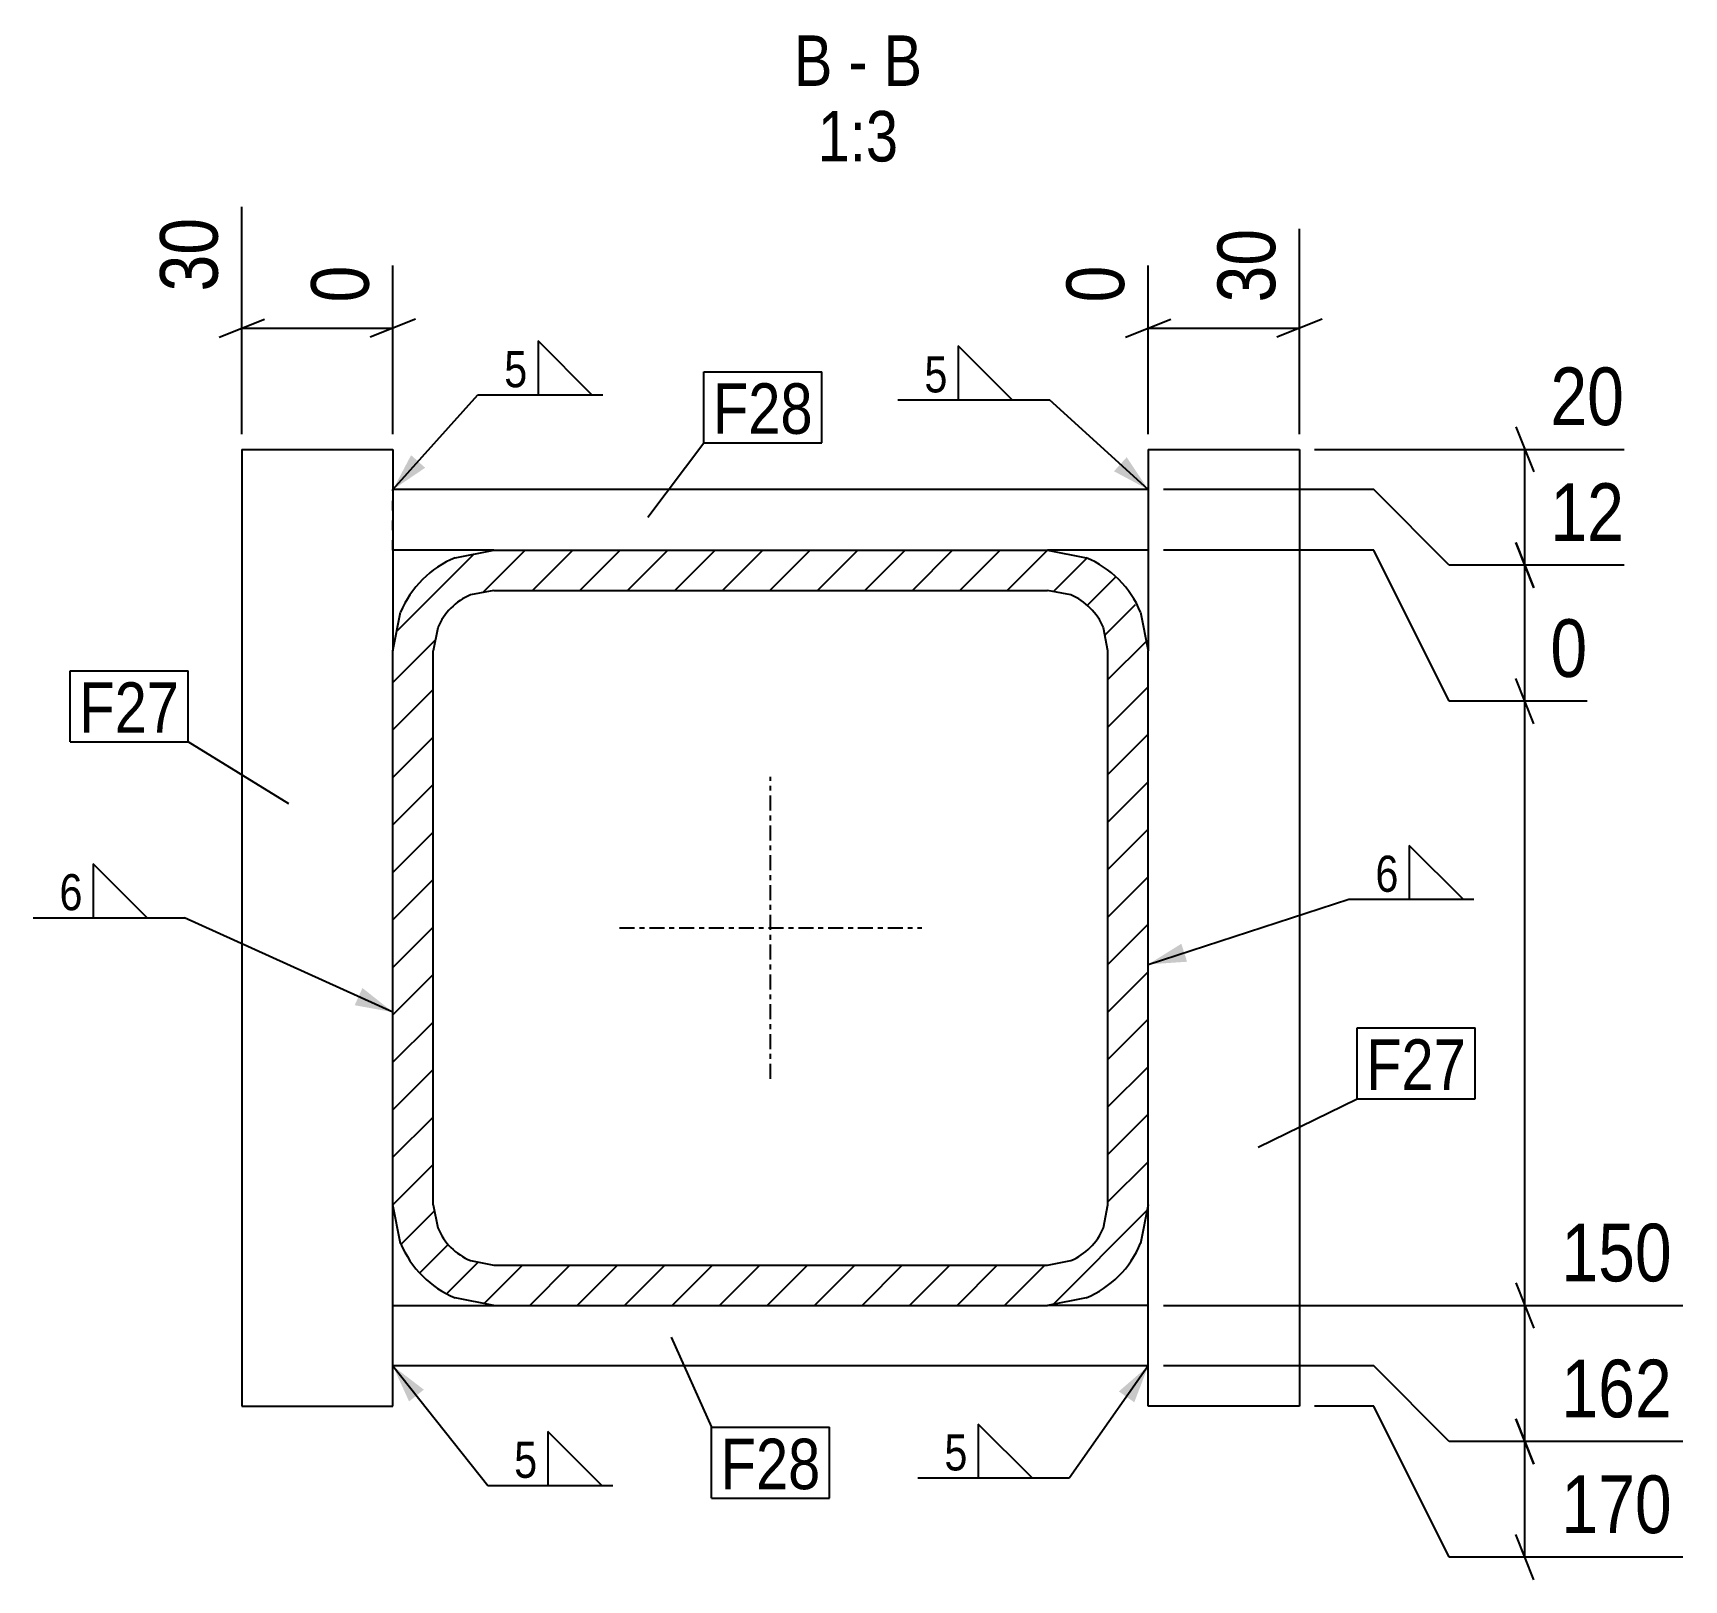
# Model space of a CAD drawing. Header units: millimetres. Extents: x 7 to 46963, y 6 to 1565.
# Drawn here: x 7.2 to 335.1, y 7.2 to 314.4 of the extents above; entities that cross this region are included whole.
import ezdxf

# ---------------------------------------------------------------- set-up
doc = ezdxf.new("R2010")
doc.units = ezdxf.units.MM
doc.linetypes.add('DXK_LINE_DOT2', pattern=[3.9198, 1.9599, -1.9599])
doc.linetypes.add('DXK_LINE_DOT3', pattern=[5.9187, 2.979, -0.9799, 0.9799, -0.9799])
for name, color, linetype in [('MÅLSÆTNING', 7, 'Continuous'), ('STÅL', 7, 'Continuous'), ('TEKST', 7, 'Continuous')]:
    doc.layers.add(name, color=color, linetype=linetype)
doc.styles.add('Arial Narrow', font='ARIALN.TTF', dxfattribs={"height": 0.2})

msp = doc.modelspace()

# ---------------------------------------------------------------- hatches: boundary and pattern name
at = {"layer": 'STÅL', "linetype": 'Continuous'}
h = msp.add_hatch(dxfattribs=at)
h.set_pattern_fill('', scale=2.1, style=0, pattern_type=0)
h.set_pattern_definition([(45, (78.6814, 81.697), (-4.71463, 4.71463), [])])
h.paths.add_polyline_path([(78.68, 191.7), (78.68, 81.7), (80.2, 74.04), (84.54, 67.55), (91.03, 63.22), (98.68, 61.7), (208.68, 61.7), (216.34, 63.22), (222.82, 67.55), (227.16, 74.04), (228.68, 81.7), (228.68, 191.7), (227.16, 199.35), (222.82, 205.84), (216.34, 210.17), (208.68, 211.7), (98.68, 211.7), (91.03, 210.17), (84.54, 205.84), (80.2, 199.35)])
h.paths.add_polyline_path([(90.2, 200.18), (94.09, 202.78), (98.68, 203.7), (208.68, 203.7), (213.27, 202.78), (217.17, 200.18), (219.77, 196.29), (220.68, 191.7), (220.68, 81.7), (219.77, 77.1), (217.17, 73.21), (213.27, 70.61), (208.68, 69.7), (98.68, 69.7), (94.09, 70.61), (90.2, 73.21), (87.59, 77.1), (86.68, 81.7), (86.68, 191.7), (87.59, 196.29)])
at = {"layer": 'TEKST', "linetype": 'Continuous'}
for points in [[(85.08, 228.04), (78.68, 223.7), (82.28, 230.54)], [(224.39, 230.13), (228.68, 223.7), (221.87, 227.35)], [(236.39, 129.96), (228.68, 129.43), (235.24, 133.53)], [(236.39, 129.96), (228.68, 129.43), (235.24, 133.53)], [(72.62, 124.74), (78.68, 119.94), (71.08, 121.32)], [(72.62, 124.74), (78.68, 119.94), (71.08, 121.32)], [(81.88, 42.65), (78.68, 49.69), (84.81, 44.99)], [(222.83, 44.64), (228.68, 49.69), (225.9, 42.48)]]:
    msp.add_hatch(color=3, dxfattribs=at).paths.add_polyline_path(points)

# ---------------------------------------------------------------- linework, layer by layer
at = {"layer": 'MÅLSÆTNING', "color": 7, "linetype": 'Continuous'}
for p, q in [((48.68, 234.7), (48.68, 279.86)), ((258.68, 234.7), (258.68, 275.49)), ((78.68, 234.7), (78.68, 268.18)), ((228.68, 234.7), (228.68, 268.18)), ((44.18, 253.97), (53.18, 257.57)), ((48.68, 255.77), (78.68, 255.77)), ((83.18, 257.57), (74.18, 253.97)), ((224.18, 253.97), (233.18, 257.57)), ((228.68, 255.77), (258.68, 255.77)), ((263.18, 257.57), (254.18, 253.97)), ((261.68, 231.7), (323.17, 231.7)), ((303.44, 208.7), (303.44, 231.7)), ((273.44, 223.7), (231.68, 223.7)), ((273.44, 223.7), (231.68, 223.7)), ((288.44, 208.7), (273.44, 223.7)), ((288.44, 208.7), (273.44, 223.7)), ((301.64, 213.2), (305.24, 204.2)), ((273.44, 211.7), (231.68, 211.7)), ((273.44, 211.7), (231.68, 211.7)), ((288.44, 181.7), (273.44, 211.7)), ((288.44, 181.7), (273.44, 211.7)), ((323.17, 208.7), (288.44, 208.7)), ((323.17, 208.7), (288.44, 208.7)), ((303.44, 181.7), (303.44, 208.7)), ((305.24, 177.2), (301.64, 186.2)), ((305.24, 177.2), (301.64, 186.2)), ((315.85, 181.7), (288.44, 181.7)), ((315.85, 181.7), (288.44, 181.7)), ((303.44, 61.69), (303.44, 181.7)), ((301.64, 66.19), (305.24, 57.19)), ((301.64, 66.19), (305.24, 57.19)), ((231.68, 61.69), (334.85, 61.69)), ((231.68, 61.69), (334.85, 61.69)), ((303.44, 34.69), (303.44, 61.69)), ((273.44, 49.69), (231.68, 49.69)), ((273.44, 49.69), (231.68, 49.69)), ((288.44, 34.69), (273.44, 49.69)), ((288.44, 34.69), (273.44, 49.69)), ((273.44, 41.7), (261.68, 41.7)), ((288.44, 11.7), (273.44, 41.7)), ((301.64, 39.19), (305.24, 30.19)), ((305.24, 30.19), (301.64, 39.19)), ((334.85, 34.69), (288.44, 34.69)), ((334.85, 34.69), (288.44, 34.69)), ((303.44, 11.7), (303.44, 34.69)), ((305.24, 7.2), (301.64, 16.2)), ((334.85, 11.7), (288.44, 11.7))]:
    msp.add_line(p, q, dxfattribs=at)
at = {"layer": 'STÅL', "color": 2, "linetype": 'Continuous'}
for p, q in [((48.68, 231.7), (78.68, 231.7)), ((48.68, 231.7), (48.68, 41.7)), ((78.68, 231.7), (78.68, 191.7)), ((228.68, 231.7), (228.68, 191.7)), ((228.68, 231.7), (258.68, 231.7)), ((258.68, 231.7), (258.68, 41.7)), ((228.68, 223.7), (78.68, 223.7)), ((98.7, 211.7), (78.68, 211.7)), ((91.03, 210.17), (98.68, 211.7)), ((98.68, 211.7), (208.68, 211.7)), ((228.68, 211.7), (208.67, 211.7)), ((208.68, 211.7), (216.34, 210.17)), ((98.68, 203.7), (94.09, 202.78)), ((98.68, 203.7), (208.68, 203.7)), ((213.27, 202.78), (208.68, 203.7)), ((78.68, 191.7), (80.2, 199.35)), ((227.16, 199.35), (228.68, 191.7)), ((87.59, 196.29), (86.68, 191.7)), ((220.68, 191.7), (219.77, 196.29)), ((78.68, 81.7), (78.68, 191.7)), ((86.68, 81.7), (86.68, 191.7)), ((220.68, 81.7), (220.68, 191.7)), ((228.68, 81.7), (228.68, 191.7)), ((78.68, 41.7), (78.68, 81.7)), ((80.2, 74.04), (78.68, 81.7)), ((86.68, 81.7), (87.59, 77.1)), ((219.77, 77.1), (220.68, 81.7)), ((228.68, 81.7), (227.16, 74.04)), ((228.68, 41.7), (228.68, 81.7)), ((94.09, 70.61), (98.68, 69.7)), ((98.68, 69.7), (208.68, 69.7)), ((208.68, 69.7), (213.27, 70.61)), ((98.68, 61.7), (91.03, 63.22)), ((216.34, 63.22), (208.68, 61.7)), ((78.68, 61.69), (98.7, 61.69)), ((98.68, 61.7), (208.68, 61.7)), ((228.68, 61.69), (208.67, 61.69)), ((228.68, 49.69), (78.68, 49.69)), ((48.68, 41.7), (78.68, 41.7)), ((258.68, 41.7), (228.68, 41.7))]:
    msp.add_line(p, q, dxfattribs=at)
at = {"layer": 'STÅL', "color": 7, "linetype": 'DXK_LINE_DOT2'}
for p, q in [((78.68, 211.7), (78.68, 223.7)), ((228.68, 223.7), (228.68, 211.7)), ((98.7, 211.7), (208.67, 211.7)), ((78.68, 81.7), (78.68, 191.7)), ((228.68, 81.7), (228.68, 191.7)), ((78.68, 49.69), (78.68, 61.69)), ((98.7, 61.69), (208.67, 61.69)), ((228.68, 49.69), (228.68, 61.69))]:
    msp.add_line(p, q, dxfattribs=at)
at = {"layer": 'STÅL', "color": 7, "linetype": 'DXK_LINE_DOT3'}
for p, q in [((153.68, 106.7), (153.68, 166.7)), ((123.68, 136.7), (183.68, 136.7))]:
    msp.add_line(p, q, dxfattribs=at)
at = {"layer": 'STÅL', "color": 2, "linetype": 'Continuous'}
for centre, radius, start, end in [((98.68, 191.7), 20, 112.5, 157.5), ((208.68, 191.7), 20, 22.5, 67.5), ((98.68, 191.7), 12, 112.5, 157.5), ((208.68, 191.7), 12, 22.5, 67.5), ((98.68, 81.7), 12, 202.5, 247.5), ((208.68, 81.7), 12, 292.5, 337.5), ((98.68, 81.7), 20, 202.5, 247.5), ((208.68, 81.7), 20, 292.5, 337.5)]:
    msp.add_arc(centre, radius, start, end, dxfattribs=at)
at = {"layer": 'TEKST', "color": 7, "linetype": 'Continuous'}
for p, q in [((140.43, 247.08), (163.85, 247.08)), ((140.43, 232.98), (140.43, 247.08)), ((163.85, 232.98), (163.85, 247.08)), ((129.27, 218.26), (140.43, 232.98)), ((140.43, 232.98), (163.85, 232.98)), ((14.6, 187.71), (38.02, 187.71)), ((14.6, 173.61), (14.6, 187.71)), ((38.02, 173.61), (38.02, 187.71)), ((14.6, 173.61), (38.02, 173.61)), ((57.99, 161.32), (38.02, 173.61)), ((270.15, 116.82), (293.57, 116.82)), ((270.15, 102.72), (270.15, 116.82)), ((293.57, 102.72), (293.57, 116.82)), ((250.48, 93.16), (270.15, 102.72)), ((270.15, 102.72), (293.57, 102.72)), ((133.93, 55.43), (141.96, 37.53)), ((141.96, 37.53), (165.38, 37.53)), ((141.96, 23.43), (141.96, 37.53)), ((165.38, 23.43), (165.38, 37.53)), ((141.96, 23.43), (165.38, 23.43))]:
    msp.add_line(p, q, dxfattribs=at)
at = {"layer": 'TEKST', "color": 3, "linetype": 'Continuous'}
for p, q in [((78.68, 223.7), (95.53, 242.54)), ((228.68, 223.7), (209.04, 241.51)), ((228.68, 129.43), (268.54, 142.35)), ((228.68, 129.43), (268.54, 142.35)), ((78.68, 119.94), (37.27, 138.69)), ((78.68, 119.94), (37.27, 138.69)), ((78.68, 49.69), (97.5, 25.99)), ((228.68, 49.69), (213.01, 27.45))]:
    msp.add_line(p, q, dxfattribs=at)

# ---------------------------------------------------------------- wipeouts: each hides what was drawn before it
at = {"color": 0, "linetype": 'Continuous'}
for points, layer in [([(46.28, 280.08), (29.48, 280.08), (29.48, 260.65), (46.28, 260.65)], 'MÅLSÆTNING'), ([(335.06, 64.09), (335.06, 80.89), (308.33, 80.89), (308.33, 64.09)], 'MÅLSÆTNING'), ([(335.06, 37.09), (335.06, 53.89), (308.33, 53.89), (308.33, 37.09)], 'MÅLSÆTNING'), ([(335.06, 14.1), (335.06, 30.9), (308.33, 30.9), (308.33, 14.1)], 'MÅLSÆTNING'), ([(165.96, 303.86), (165.96, 314.36), (158.29, 314.36), (158.29, 303.86)], 'TEKST'), ([(172.94, 303.86), (172.94, 314.36), (169.11, 314.36), (169.11, 303.86)], 'TEKST'), ([(183.76, 303.86), (183.76, 314.36), (176.09, 314.36), (176.09, 303.86)], 'TEKST'), ([(179.02, 288.86), (179.02, 299.36), (163.03, 299.36), (163.03, 288.86)], 'TEKST')]:
    msp.add_wipeout(points, dxfattribs=at).dxf.layer = layer
at = {"color": 0}
for points in [[(105.95, 243.44), (105.95, 252.14), (100.18, 252.14), (100.18, 243.44)], [(189.39, 242.41), (189.39, 251.11), (183.62, 251.11), (183.62, 242.41)], [(162.05, 234.78), (162.05, 245.28), (142.23, 245.28), (142.23, 234.78)], [(36.22, 175.41), (36.22, 185.91), (16.4, 185.91), (16.4, 175.41)], [(278.96, 143.25), (278.96, 151.95), (273.19, 151.95), (273.19, 143.25)], [(17.62, 139.59), (17.62, 148.29), (11.85, 148.29), (11.85, 139.59)], [(291.77, 104.52), (291.77, 115.02), (271.95, 115.02), (271.95, 104.52)], [(193.36, 28.35), (193.36, 37.05), (187.59, 37.05), (187.59, 28.35)], [(107.92, 26.89), (107.92, 35.59), (102.15, 35.59), (102.15, 26.89)], [(163.58, 25.23), (163.58, 35.73), (143.76, 35.73), (143.76, 25.23)]]:
    msp.add_wipeout(points, dxfattribs=at).dxf.layer = 'TEKST'

# ---------------------------------------------------------------- next in the draw order: linework, layer by layer
at = {"layer": 'TEKST', "color": 3, "linetype": 'Continuous'}
for p, q in [((118.2, 242.54), (107.49, 253.26)), ((107.49, 253.26), (107.49, 242.54)), ((201.65, 241.51), (190.94, 252.22)), ((190.94, 252.22), (190.94, 241.51)), ((95.53, 242.54), (120.35, 242.54)), ((107.49, 242.54), (118.2, 242.54)), ((178.97, 241.51), (209.04, 241.51)), ((190.94, 241.51), (201.65, 241.51)), ((291.22, 142.35), (280.5, 153.07)), ((280.5, 153.07), (280.5, 142.35)), ((29.88, 138.69), (19.16, 149.41)), ((19.16, 149.41), (19.16, 138.69)), ((268.54, 142.35), (293.36, 142.35)), ((280.5, 142.35), (291.22, 142.35)), ((7.2, 138.69), (37.27, 138.69)), ((19.16, 138.69), (29.88, 138.69)), ((120.18, 25.99), (109.46, 36.71)), ((109.46, 36.71), (109.46, 25.99)), ((205.62, 27.45), (194.91, 38.17)), ((194.91, 38.17), (194.91, 27.45)), ((182.94, 27.45), (213.01, 27.45)), ((194.91, 27.45), (205.62, 27.45)), ((97.5, 25.99), (122.32, 25.99)), ((109.46, 25.99), (120.18, 25.99))]:
    msp.add_line(p, q, dxfattribs=at)

# ---------------------------------------------------------------- next in the draw order: texts
at = {"layer": 'MÅLSÆTNING', "color": 3, "linetype": 'Continuous', "style": 'Arial Narrow'}
msp.add_text('30', height=11.453, rotation=90.0002, dxfattribs=at).set_placement((43.88, 263.05))
for s, p in [('150', (310.73, 66.49)), ('162', (310.73, 39.49)), ('170', (310.73, 16.5))]:
    msp.add_text(s, height=11.453, dxfattribs=at).set_placement(p)
at = {"layer": 'TEKST', "color": 3, "linetype": 'Continuous', "style": 'Arial Narrow'}
for s, height, p in [('B', 10.02, (158.29, 303.86)), ('B', 10.02, (176.09, 303.86)), ('-', 10.02, (169.11, 303.86)), ('1:3', 10.021, (163.03, 288.86))]:
    msp.add_text(s, height=height, dxfattribs=at).set_placement(p)
at = {"layer": 'TEKST', "color": 3, "style": 'Arial Narrow'}
for s, p in [('5', (100.78, 244.04)), ('5', (184.22, 243.01)), ('6', (273.79, 143.85)), ('6', (12.45, 140.19)), ('5', (188.19, 28.95)), ('5', (102.75, 27.49))]:
    msp.add_text(s, height=7.16, dxfattribs=at).set_placement(p)

# ---------------------------------------------------------------- next in the draw order: wipeouts: each hides what was drawn before it
at = {"color": 0, "linetype": 'Continuous'}
for points in [[(256.28, 277.89), (239.48, 277.89), (239.48, 258.47), (256.28, 258.47)], [(76.28, 270.58), (59.48, 270.58), (59.48, 258.47), (76.28, 258.47)], [(226.28, 270.58), (209.48, 270.58), (209.48, 258.47), (226.28, 258.47)], [(325.57, 211.1), (325.57, 227.9), (306.14, 227.9), (306.14, 211.1)], [(318.25, 184.1), (318.25, 200.9), (306.14, 200.9), (306.14, 184.1)]]:
    msp.add_wipeout(points, dxfattribs=at).dxf.layer = 'MÅLSÆTNING'
at = {"color": 0}
for points in [[(162.05, 234.78), (162.05, 245.28), (142.23, 245.28), (142.23, 234.78)], [(36.22, 175.41), (36.22, 185.91), (16.4, 185.91), (16.4, 175.41)], [(291.77, 104.52), (291.77, 115.02), (271.95, 115.02), (271.95, 104.52)], [(163.58, 25.23), (163.58, 35.73), (143.76, 35.73), (143.76, 25.23)]]:
    msp.add_wipeout(points, dxfattribs=at).dxf.layer = 'TEKST'

# ---------------------------------------------------------------- next in the draw order: linework, layer by layer
at = {"layer": 'MÅLSÆTNING', "color": 7, "linetype": 'Continuous'}
for p, q in [((301.64, 236.2), (305.24, 227.2)), ((305.24, 204.2), (301.64, 213.2))]:
    msp.add_line(p, q, dxfattribs=at)

# ---------------------------------------------------------------- next in the draw order: texts
at = {"layer": 'MÅLSÆTNING', "color": 3, "linetype": 'Continuous', "style": 'Arial Narrow'}
for s, height, p in [('30', 11.453, (253.88, 260.87)), ('0', 11.45, (73.88, 260.87)), ('0', 11.45, (223.88, 260.87))]:
    msp.add_text(s, height=height, rotation=90.0002, dxfattribs=at).set_placement(p)
for s, height, p in [('12', 11.453, (308.54, 213.5)), ('0', 11.45, (308.54, 186.5))]:
    msp.add_text(s, height=height, dxfattribs=at).set_placement(p)
at = {"layer": 'TEKST', "color": 3, "style": 'Arial Narrow'}
for s, p in [('F28', (142.23, 234.78)), ('F27', (16.4, 175.41)), ('F27', (271.95, 104.52)), ('F28', (143.76, 25.23))]:
    msp.add_text(s, height=10.021, dxfattribs=at).set_placement(p)

# ---------------------------------------------------------------- next in the draw order: wipeouts: each hides what was drawn before it
at = {"color": 0, "linetype": 'Continuous'}
msp.add_wipeout([(325.57, 234.1), (325.57, 250.9), (306.14, 250.9), (306.14, 234.1)], dxfattribs=at).dxf.layer = 'MÅLSÆTNING'

# ---------------------------------------------------------------- next in the draw order: texts
at = {"layer": 'MÅLSÆTNING', "color": 3, "linetype": 'Continuous', "style": 'Arial Narrow'}
msp.add_text('20', height=11.453, dxfattribs=at).set_placement((308.54, 236.5))

doc.saveas('drawing.dxf')
